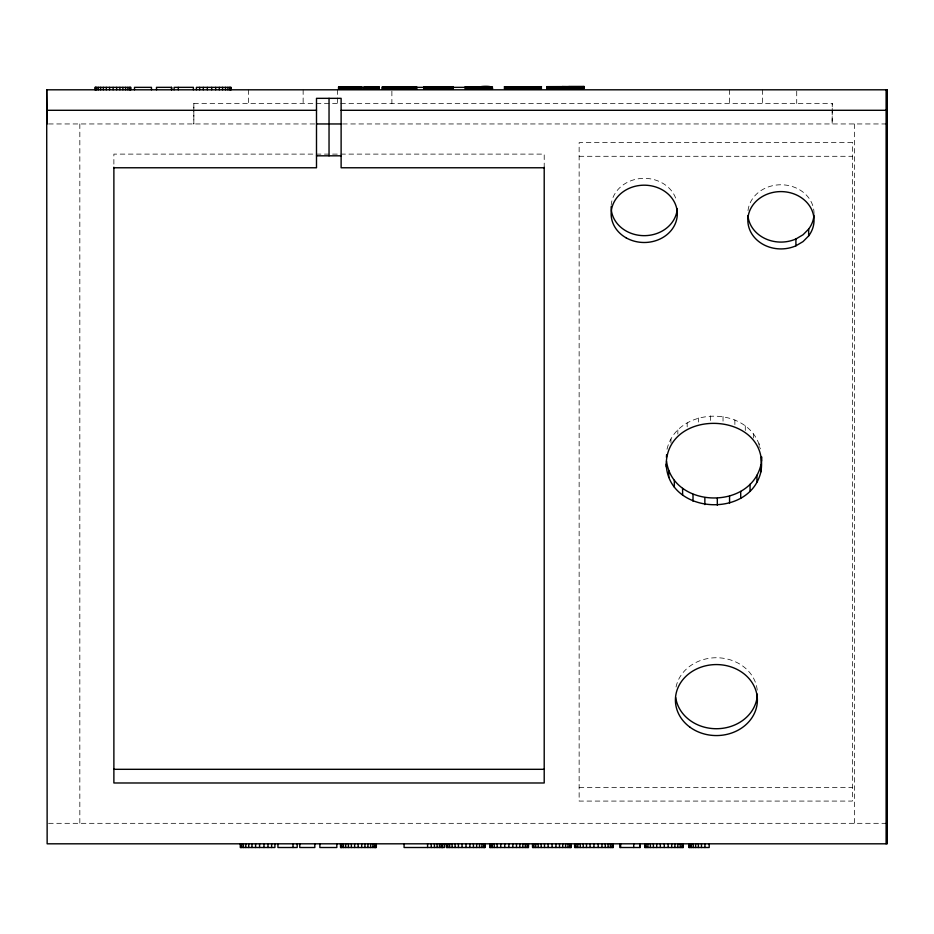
<?xml version="1.0" encoding="UTF-8"?>
<svg xmlns="http://www.w3.org/2000/svg" width="934" height="934" viewBox="0 0 934 934"><rect width="100%" height="100%" fill="white"/><g stroke="black" fill="none" stroke-linecap="round" stroke-linejoin="round"><path stroke-width="0.7" stroke-dasharray="4.67 3.5" d="M667.004 449.242C677.302 405.438 750.282 405.006 760.393 448.892M193.84 103.464L193.84 123.953L193.84 103.464L832.252 103.464L832.147 123.953L832.252 103.464M48.556 123.953L315.529 123.953M342.58 123.953L886.109 123.953M579.138 156.293L852.368 156.293M579.138 787.42L852.368 787.42M48.556 823.321L887.3 823.321M759.144 443.603L759.144 447.701M753.563 433.925L753.563 438.023M745.285 425.834L745.285 431.298M734.871 419.88L734.883 425.344M723.033 416.459L723.033 421.923M710.576 415.805L710.576 421.269M698.34 417.965L698.352 422.063M687.179 422.798L687.179 426.896M677.839 429.967L677.839 434.065M670.951 438.992L670.962 443.09M854.622 123.953L854.622 823.321M796.725 91.17L796.714 103.464M762.553 89.804L762.553 103.464M729.396 89.804L729.396 103.464M544.207 167.77L544.207 154.11L113.878 154.11L113.878 167.77M391.883 91.17L391.883 103.464M337.431 89.804L337.431 96.634M337.431 98L337.431 103.464M303.141 89.804L303.141 103.464M248.584 89.804L248.584 103.464M79.834 123.953L79.834 823.321M611.175 205.445A33.087 28.662 0 0 1 641.67 178.429A33.087 28.662 0 0 1 676.59 201.102M676.041 687.004A40.979 35.492 0 0 1 718.246 657.781A40.979 35.492 0 0 1 757.229 690.203M748.006 210.64A33.087 28.662 0 0 1 782.739 184.815A33.087 28.662 0 0 1 814.028 213.746M852.368 142.633L579.138 142.633L579.138 801.08L852.368 801.08L852.368 142.633"/><path stroke-width="1.4" d="M666.432 457.333L666.619 454.636M666.257 466.86C664.097 405.835 770.935 410.423 760.895 471.81C749.92 519.444 667.728 514.085 666.257 464.128M760.895 471.81L761.455 456.889M666.561 461.361C672.877 508.388 750.177 510.653 760.883 464.98M813.981 214.983A33.087 28.662 0 0 1 808.657 229.087L803.042 234.761L795.908 238.987A33.087 28.662 0 0 1 747.947 215.626M808.657 235.917L803.042 241.591L795.908 245.817A33.087 28.662 0 0 1 748.087 223.705A33.087 28.662 0 0 1 788.448 192.346A33.087 28.662 0 0 1 808.657 235.917L808.657 229.087M566.681 88.415L546.705 88.485L546.694 86.675L584.194 86.57L568.981 86.535L569.203 88.461L584.194 88.38L567.183 88.438M524.476 88.543L541.498 88.485L522.141 88.59L522.141 86.792L541.498 86.687L522.059 86.722M424.34 87.002L453.352 86.92L424.176 86.909L424.41 88.835L424.176 86.909M433.96 88.777L453.364 88.73L424.188 88.707L438.735 88.718L437.906 88.718M399.729 88.87L416.716 88.812L397.557 88.917L397.557 87.107L416.716 87.002L396.623 87.049M546.705 88.485L569.203 88.461M526.216 86.734L524.464 86.745M465.284 86.839L473.853 86.862L465.669 86.932L465.669 88.73L473.853 88.66L465.295 88.648L465.284 86.839L483.835 86.745M465.295 88.648L492.522 88.567M399.717 87.072L401.503 86.967M340.665 87.212L347.32 87.154L338.552 87.131L338.552 88.928L347.331 88.963C331.897 88.999 346.281 85.718 352.013 87.224L379.181 87.154L379.192 88.952L340.677 89.01M569.133 86.617L567.172 86.629M435.069 86.932L438.723 86.909L433.948 86.979M490.525 86.804C466.498 88.065 493.876 83.885 492.498 88.66L465.669 88.73M490.525 88.602L480.812 88.613L483.473 88.613M401.632 88.835L382.193 88.928L382.193 87.131L395.958 87.072M563.26 86.629L562.128 86.64L566.681 86.617M382.193 88.928L395.958 88.882M563.26 88.426L562.14 88.438L563.015 88.45M360.606 87.142L355.877 87.166L357.267 87.177M360.617 88.952L355.877 88.975L358.983 88.975M171.599 87.341L171.529 89.804L171.599 87.341L156.468 87.352L156.538 89.804M178.277 87.352L178.312 89.804M338.552 87.131L361.797 87.142M379.181 87.154L364.062 87.154M526.402 88.508L504.465 88.496L504.465 86.699L521.382 86.745M546.694 86.675L565 86.675L565 88.473M382.193 87.131L401.632 87.037M465.669 86.932L492.487 86.862M504.465 86.699L526.402 86.71M338.552 88.928L361.797 88.952M379.192 88.952L364.062 88.963M504.465 88.496L521.394 88.555M46.7 89.804L47.144 843.811L887.3 843.811L887.3 89.804L46.7 89.804L47.144 123.953M193.35 89.804L193.42 87.341L174.121 87.352L174.121 89.804M230.99 89.804L231.037 87.341L196.397 87.352L196.397 89.804M887.3 89.804L887.3 123.953L886.109 123.953M436.902 86.955L437.836 86.955M415.969 87.341L425.028 87.341M452.71 87.352L465.681 87.341M47.144 110.294L316.498 110.294M341.12 110.294L886.109 110.294M316.498 123.953L341.342 123.965M316.498 155.815L341.12 155.815M113.878 167.77L316.498 167.77L316.498 98.339L341.12 98.339L341.12 167.77L544.207 167.77M113.878 769.312L544.207 769.312M886.109 823.321L887.3 823.321M485.003 847.512L446.452 847.512L446.452 843.811M584.054 86.488L583.972 88.391M583.248 86.593L583.248 88.403M581.929 86.605L581.94 88.415M579.921 86.617L579.921 88.426M576.92 86.64L576.932 88.438M573.266 86.652L573.266 88.45M561.287 86.687L561.299 88.485M557.89 86.687L557.89 88.496M554.796 86.699L554.796 88.496M552.006 86.699L552.006 88.496M549.694 86.699L549.694 88.496M548.036 86.687L548.048 88.496M547.044 86.687L547.044 88.485M541.346 86.605L541.346 88.403M541.195 86.699L541.195 88.496M540.261 86.71L540.261 88.508M538.673 86.722L538.684 88.532M536.455 86.734L536.466 88.543M533.664 86.745L533.664 88.555M530.337 86.757L530.349 88.567M526.496 86.769L526.507 88.578M517.973 86.792L517.985 88.602M514.389 86.804L514.4 88.602M511.377 86.804L511.388 88.613M508.948 86.804L508.948 88.613M507.069 86.804L507.08 88.613M505.726 86.804L505.726 88.602M504.909 86.792L504.909 88.602M465.809 86.85L465.821 88.66M453.107 86.932L453.118 88.73M452.967 86.862L452.978 88.66M452.336 86.944L452.348 88.742M451.052 86.955L451.052 88.753M449.231 86.967L449.231 88.765M446.942 86.967L446.942 88.777M444.222 86.979L444.222 88.788M441.082 86.99L441.082 88.8M416.576 86.92L416.576 88.73M416.389 87.014L416.401 88.823M415.385 87.025L415.385 88.835M413.692 87.049L413.692 88.847M411.31 87.06L411.31 88.858M408.403 87.072L408.415 88.882M405.146 87.084L405.158 88.893M401.527 87.095L401.538 88.905M393.156 87.119L393.156 88.928M389.128 87.131L389.139 88.928M385.473 87.131L385.485 88.928M378.947 87.025L378.959 88.823M355.679 87.212L355.691 89.022M352.013 87.224L352.013 89.022M348.826 87.224L348.837 89.034M346.14 87.224L346.14 89.034M343.759 87.224L343.759 89.034M342.054 87.224L342.054 89.034M761.642 456.924L761.642 461.022M756.937 475.231L756.949 482.061M750.049 484.256L750.06 491.086M740.709 491.424L740.72 498.254M729.547 496.258L729.559 503.087M717.312 498.417L717.324 505.247M704.855 497.764L704.866 504.594M693.016 494.343L693.028 501.173M682.602 488.389L682.614 495.218M674.325 480.298L674.336 487.128M668.744 470.619L668.756 477.449M886.109 89.804L886.109 843.811M795.908 238.987L795.908 245.817M709.186 843.811L709.186 847.512L688.883 847.512L688.883 843.811M704.948 843.811L704.948 847.512M701.481 843.811L701.481 847.512M698.375 843.811L698.375 847.512M695.632 843.811L695.632 847.512M693.261 843.811L693.261 847.512M691.347 843.811L691.347 847.512M689.981 843.811L689.981 847.512M689.164 843.811L689.164 847.512M683.279 843.811L683.279 847.512L644.729 847.512L644.729 843.811M682.941 843.811L682.941 847.512M681.913 843.811L681.913 847.512M680.209 843.811L680.209 847.512M677.815 843.811L677.815 847.512M674.908 843.811L674.908 847.512M671.698 843.811L671.698 847.512M668.149 843.811L668.149 847.512M664.284 843.811L664.284 847.512M660.326 843.811L660.326 847.512M656.695 843.811L656.695 847.512M653.38 843.811L653.38 847.512M650.391 843.811L650.391 847.512M647.916 843.811L647.916 847.512M646.153 843.811L646.153 847.512M645.09 843.811L645.09 847.512M640.21 843.811L640.21 847.512L619.837 847.512L619.837 843.811M639.942 843.811L639.942 847.512M633.719 843.811L633.719 847.512M620.631 843.811L620.631 847.512M613.276 843.811L613.276 847.512L574.644 847.512L574.644 843.811M612.949 843.811L612.949 847.512M611.98 843.811L611.98 847.512M610.357 843.811L610.357 847.512M608.092 843.811L608.092 847.512M605.267 843.811L605.267 847.512M601.963 843.811L601.963 847.512M598.192 843.811L598.192 847.512M593.942 843.811L593.942 847.512M590.066 843.811L590.066 847.512M586.494 843.811L586.494 847.512M583.236 843.811L583.236 847.512M580.271 843.811L580.271 847.512M577.807 843.811L577.807 847.512M576.056 843.811L576.056 847.512M574.994 843.811L574.994 847.512M571.083 843.811L571.083 847.512L532.532 847.512L532.532 843.811M570.943 843.811L570.943 847.512M570.744 843.811L570.744 847.512M569.717 843.811L569.717 847.512M568.012 843.811L568.012 847.512M565.607 843.811L565.607 847.512M562.712 843.811L562.712 847.512M559.501 843.811L559.501 847.512M555.952 843.811L555.952 847.512M552.087 843.811L552.087 847.512M548.13 843.811L548.13 847.512M544.499 843.811L544.499 847.512M544.207 167.233L544.207 782.984L113.878 782.984L113.878 167.233M541.183 843.811L541.183 847.512M538.194 843.811L538.194 847.512M535.719 843.811L535.719 847.512M533.944 843.811L533.944 847.512M532.894 843.811L532.894 847.512M528.492 843.811L528.492 847.512L489.79 847.512L489.79 843.811M528.142 843.811L528.142 847.512M527.068 843.811L527.068 847.512M525.293 843.811L525.293 847.512M522.818 843.811L522.818 847.512M519.818 843.811L519.818 847.512M516.49 843.811L516.49 847.512M512.836 843.811L512.836 847.512M508.867 843.811L508.867 847.512M504.757 843.811L504.757 847.512M500.752 843.811L500.752 847.512M497.157 843.811L497.157 847.512M494.249 843.811L494.249 847.512M492.3 843.811L492.3 847.512M490.91 843.811L490.91 847.512M490.07 843.811L490.07 847.512M485.003 843.811L484.863 847.512M484.664 843.811L484.664 847.512M483.637 843.811L483.637 847.512M481.932 843.811L481.932 847.512M479.539 843.811L479.539 847.512M476.632 843.811L476.632 847.512M473.421 843.811L473.421 847.512M469.872 843.811L469.872 847.512M466.008 843.811L466.008 847.512M462.05 843.811L462.05 847.512M458.419 843.811L458.419 847.512M455.103 843.811L455.103 847.512M452.114 843.811L452.114 847.512M449.639 843.811L449.639 847.512M447.876 843.811L447.876 847.512M446.814 843.811L446.802 847.512M444.491 843.811L444.491 847.512L404.083 847.512L404.083 843.811M442.529 843.811L442.529 847.512M442.191 843.811L442.191 847.512M441.175 843.811L441.175 847.512M439.482 843.811L439.482 847.512M437.112 843.811L437.112 847.512M434.427 843.811L434.427 847.512M431.251 843.811L431.251 847.512M427.585 843.811L427.585 847.512M376.332 843.811L376.332 847.512L340.525 847.512L340.525 843.811M375.783 843.811L375.783 847.512M375.305 843.811L375.456 847.512M374.487 843.811L374.487 847.512M372.888 843.811L372.888 847.512M370.635 843.811L370.635 847.512M367.926 843.811L367.926 847.512M364.949 843.811L364.949 847.512M361.692 843.811L361.692 847.512M358.154 843.811L358.154 847.512M354.628 843.811L354.628 847.512M351.382 843.811L351.382 847.512M348.405 843.811L348.405 847.512M345.685 843.811L345.685 847.512M343.432 843.811L343.432 847.512M341.821 843.811L341.821 847.512M341.073 843.811L341.073 847.512M340.852 843.811L340.852 847.512M336.824 843.811L336.824 847.512L319.86 847.512L319.86 843.811M329.037 98.339L329.037 155.815M314.816 843.811L314.816 847.512L299.756 847.512L299.756 843.811M297.199 843.811L297.199 847.512L277.935 847.512L277.935 843.811M293.007 843.811L293.007 847.512M274.9 843.811L274.9 847.512L240.318 847.512L240.318 843.811M271.631 843.811L271.631 847.512M267.988 843.811L267.988 847.512M263.972 843.811L263.972 847.512M259.57 843.811L259.57 847.512M255.589 843.811L255.589 847.512M251.97 843.811L251.97 847.512M248.701 843.811L248.701 847.512M245.794 843.811L245.794 847.512M243.389 843.811L243.389 847.512M241.684 843.811L241.684 847.512M240.657 843.811L240.657 847.512M230.651 87.352L230.651 89.804M229.612 87.352L229.612 89.804M227.896 87.352L227.896 89.804M225.503 87.352L225.503 89.804M222.584 87.352L222.584 89.804M219.315 87.352L219.315 89.804M215.684 87.352L215.684 89.804M211.714 87.352L211.714 89.804M207.313 87.352L207.313 89.804M203.297 87.352L203.297 89.804M199.654 87.352L199.654 89.804M151.448 89.804L151.471 87.352L134.496 87.352L134.496 89.804M130.783 89.804L130.783 87.352L94.999 87.341L94.999 89.804M130.445 87.352L130.445 89.804M129.476 87.352L129.476 89.804M127.865 87.352L127.865 89.804M125.6 87.352L125.6 89.804M122.891 87.352L122.891 89.804M119.902 87.352L119.902 89.804M116.645 87.352L116.645 89.804M113.131 87.352L113.131 89.804M109.593 87.352L109.593 89.804M106.336 87.352L106.336 89.804M103.359 87.352L103.359 89.804M100.65 87.352L100.65 89.804M98.409 87.352L98.409 89.804M96.809 87.352L96.809 89.804M95.852 87.352L95.852 89.804M95.525 87.352L95.525 89.804M677.255 208.562A33.087 28.662 0 0 1 643.129 235.648A33.087 28.662 0 0 1 611.128 206.694M757.357 694.184A40.979 35.492 0 0 1 718.351 728.683A40.979 35.492 0 0 1 675.714 697.581M437.836 88.765L436.878 88.765L437.836 88.765M341.073 88.999L341.073 87.201L341.027 89.022M626.142 237.843A33.087 28.662 0 0 0 677.255 215.392A33.087 28.662 0 0 0 629.247 188.283A33.087 28.662 0 0 0 626.142 237.843M689.992 727.212A40.979 35.492 0 0 0 756.75 706.291A40.979 35.492 0 0 0 702.45 666.689A40.979 35.492 0 0 0 689.992 727.212"/></g></svg>
